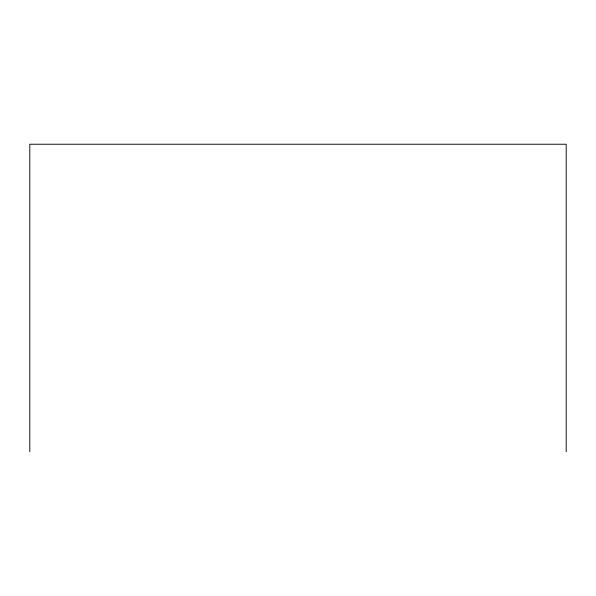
<?xml version="1.0" encoding="UTF-8"?>
<svg xmlns="http://www.w3.org/2000/svg" width="596" height="596" viewBox="0 0 596 596"><rect width="100%" height="100%" fill="white"/><g stroke="black" fill="none" stroke-linecap="round" stroke-linejoin="round"><path stroke-width="0.89" d="M566.2 451.761L566.2 144.239L29.8 144.239L29.8 451.761"/></g></svg>
